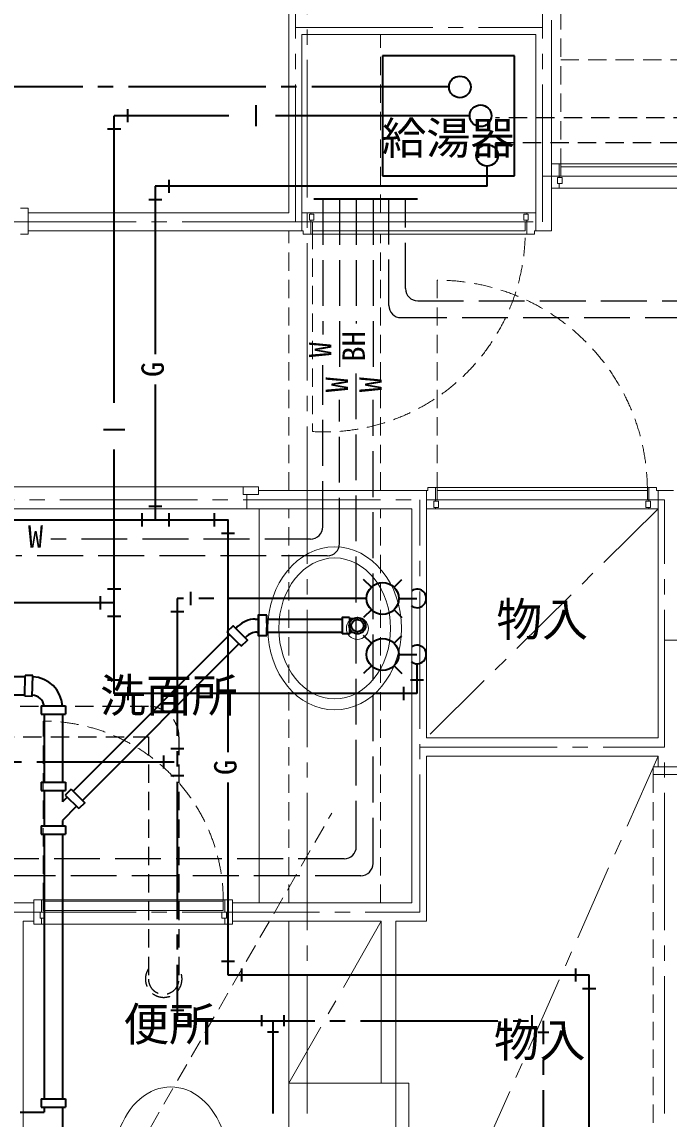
# Model space of a CAD drawing. Units: millimetres at full size, sheet at 1:50; details may follow other scales. Extents: x -9674 to 9699, y -6794 to 6791.
# Drawn here: x 858 to 2978, y -1672 to 1920 of the extents above; entities that cross this region are included whole.
import ezdxf
from ezdxf.enums import TextEntityAlignment as Align

# ---------------------------------------------------------------- set-up
doc = ezdxf.new("R2010")
doc.units = ezdxf.units.MM
doc.header["$LTSCALE"] = 50
for name, pattern in [('CHAIN1', [8, 5, -1, 1, -1]), ('CHAIN2', [12, 9, -1, 1, -1]), ('DASHED1', [1.8, 1.2, -0.6]), ('DASHED3', [4, 3, -1])]:
    doc.linetypes.add(name, pattern=pattern)
for name, color, linetype, lineweight in [('1-0_芯', 134, 'CHAIN2', 9), ('1-1_躯体', 134, 'Continuous', 9), ('1-2_間仕切', 134, 'Continuous', 9), ('1-3_建具', 134, 'Continuous', 9), ('1-4_仕上げ', 134, 'Continuous', 9), ('1-5_設備', 134, 'Continuous', 9), ('1-7_その他', 134, 'DASHED1', 9), ('1-8_ハッチ', 134, 'Continuous', 9), ('1-C_梁', 134, 'DASHED1', 9), ('2-0_芯', 3, 'Continuous', 35), ('2-2', 5, 'DASHED3', 25), ('2-3_建具', 4, 'Continuous', 35), ('2-7_その他', 2, 'Continuous', 25), ('2-9_金物', 1, 'CHAIN2', 35), ('2-A_文字', 6, 'Continuous', 35), ('2-B_寸法', 4, 'Continuous', 35), ('2-C', 2, 'DASHED1', 25)]:
    doc.layers.add(name, color=color, linetype=linetype, lineweight=lineweight)
doc.layers.add('1-A_文字', color=134, linetype='Continuous')
doc.styles.add('ＭＳ ゴシック', font='')
doc.styles.get('ＭＳ ゴシック').set_extended_font_data('MS Gothic')

msp = doc.modelspace()

# ---------------------------------------------------------------- linework, layer by layer
at = {"layer": '1-0_芯'}
for p, q in [((1792.5, -3454.44), (1792.5, 4765.56)), ((2562.5, 1265.56), (2562.5, 4765.56)), ((1753.5, 1265.56), (1753.5, 3765.56)), ((1753.5, 1902.06), (2562.5, 1902.06)), ((2562.5, 1415.56), (8392.5, 1415.56)), ((-1017.5, 1265.56), (2562.5, 1265.56)), ((-8617.5, 355.56), (2962.5, 355.56)), ((2161.5, -994.44), (2161.5, 355.56)), ((2962.5, -3454.44), (2962.5, 355.56)), ((2962.5, -104.44), (8392.5, -104.44)), ((2161.5, -454.44), (2962.5, -454.44)), ((-1017.5, -994.44), (2161.5, -994.44))]:
    msp.add_line(p, q, dxfattribs=at)
at = {"layer": '1-1_躯体'}
for p, q in [((1732.5, -2364.44), (1732.5, -1554.44)), ((1732.5, -1554.44), (2082.5, -1554.44)), ((2082.5, -2364.44), (2082.5, -1554.44))]:
    msp.add_line(p, q, dxfattribs=at)
at = {"layer": '1-2_間仕切'}
for p, q in [((1732.5, 2905.56), (1732.5, 1295.56)), ((2592.5, 1235.56), (2592.5, 1925.56)), ((1774.5, 1878.56), (1774.5, 1235.56)), ((2541.5, 1878.56), (1774.5, 1878.56)), ((2541.5, 1878.56), (2541.5, 1235.56)), ((878.5, 1295.56), (1732.5, 1295.56)), ((878.5, 1235.56), (1762.5, 1235.56)), ((1779.5, 1235.56), (1723.5, 1235.56)), ((2592.5, 1235.56), (2536.5, 1235.56)), ((1595, 373.06), (1595, 325.56)), ((1632.5, 385.56), (2187.5, 385.56)), ((2182.5, -424.44), (2182.5, 385.56)), ((2936.5, 385.56), (2992.5, 385.56)), ((2941.5, -424.44), (2941.5, 385.56)), ((2135, 325.56), (1595, 325.56)), ((2135, -964.44), (2135, 325.56)), ((2182.5, -424.44), (2941.5, -424.44)), ((2182.5, -484.44), (2941.5, -484.44)), ((2182.5, -1024.44), (2182.5, -484.44)), ((2941.5, -519.44), (2941.5, -484.44)), ((694.5, -964.44), (897.5, -964.44)), ((922.5, -954.44), (1522.5, -954.44)), ((1547.5, -964.44), (2135, -964.44)), ((862.5, -1024.44), (897.5, -1024.44)), ((862.5, -2029.44), (862.5, -1024.44)), ((1547.5, -1024.44), (2035, -1024.44)), ((2035, -1554.44), (2035, -1024.44)), ((2082.5, -1554.44), (2082.5, -1024.44)), ((2082.5, -1024.44), (2182.5, -1024.44))]:
    msp.add_line(p, q, dxfattribs=at)
at = {"layer": '1-3_建具', "linetype": 'DASHED1'}
for p, q in [((2622.5, 1445.56), (2622.5, 2235.56)), ((1809.5, 1235.56), (1809.5, 578.72)), ((2217.5, 385.56), (2217.5, 1074.56)), ((927.5, -959.44), (927.5, -369.44)), ((2925, -544.44), (2925, -2294.44))]:
    msp.add_line(p, q, dxfattribs=at)
at = {"layer": '1-3_建具'}
for p, q in [((2617.5, 1410.56), (2617.5, 1455.56)), ((2622.5, 1445.56), (2622.5, 1415.56)), ((3412.5, 1445.56), (2622.5, 1445.56)), ((2612.5, 1410.56), (2612.5, 1390.56)), ((2612.5, 1410.56), (2627.5, 1410.56)), ((2622.5, 1415.56), (3412.5, 1415.56)), ((2627.5, 1410.56), (2627.5, 1390.56)), ((2617.5, 1375.56), (2592.5, 1375.56)), ((2612.5, 1390.56), (2627.5, 1390.56)), ((2617.5, 1390.56), (2617.5, 1375.56)), ((2617.5, 1375.56), (3417.5, 1375.56)), ((878.5, 1310.56), (853.5, 1310.56)), ((878.5, 1310.56), (878.5, 1225.56)), ((1804.5, 1295.56), (1774.5, 1295.56)), ((1804.5, 1295.56), (1804.5, 1290.56)), ((2511.5, 1295.56), (1804.5, 1295.56)), ((2511.5, 1295.56), (2541.5, 1295.56)), ((2511.5, 1295.56), (2511.5, 1290.56)), ((1799.5, 1290.56), (1814.5, 1290.56)), ((1799.5, 1270.56), (1799.5, 1290.56)), ((1799.5, 1270.56), (1814.5, 1270.56)), ((1804.5, 1270.56), (1804.5, 1225.56)), ((1809.5, 1235.56), (1809.5, 1265.56)), ((1809.5, 1265.56), (2506.5, 1265.56)), ((1814.5, 1270.56), (1814.5, 1290.56)), ((2501.5, 1270.56), (2501.5, 1290.56)), ((2516.5, 1290.56), (2501.5, 1290.56)), ((2516.5, 1270.56), (2501.5, 1270.56)), ((2506.5, 1235.56), (2506.5, 1265.56)), ((2511.5, 1270.56), (2511.5, 1225.56)), ((2516.5, 1270.56), (2516.5, 1290.56)), ((878.5, 1225.56), (853.5, 1225.56)), ((1779.5, 1235.56), (1779.5, 1225.56)), ((1804.5, 1225.56), (1779.5, 1225.56)), ((1804.5, 1225.56), (2511.5, 1225.56)), ((2506.5, 1235.56), (1809.5, 1235.56)), ((2511.5, 1225.56), (2536.5, 1225.56)), ((2536.5, 1235.56), (2536.5, 1225.56)), ((1582.5, 398.06), (832.5, 398.06)), ((1582.5, 398.06), (1632.5, 398.06)), ((1582.5, 398.06), (1582.5, 373.06)), ((1632.5, 398.06), (1632.5, 373.06)), ((2212.5, 395.56), (2187.5, 395.56)), ((2187.5, 385.56), (2187.5, 395.56)), ((2911.5, 395.56), (2212.5, 395.56)), ((2212.5, 350.56), (2212.5, 395.56)), ((2911.5, 395.56), (2936.5, 395.56)), ((2911.5, 350.56), (2911.5, 395.56)), ((2936.5, 385.56), (2936.5, 395.56)), ((1582.5, 373.06), (1632.5, 373.06)), ((2217.5, 385.56), (2217.5, 355.56)), ((2217.5, 385.56), (2906.5, 385.56)), ((2906.5, 385.56), (2906.5, 355.56)), ((820, 325.56), (1595, 325.56)), ((2212.5, 325.56), (2182.5, 325.56)), ((2207.5, 350.56), (2207.5, 330.56)), ((2207.5, 350.56), (2222.5, 350.56)), ((2207.5, 330.56), (2222.5, 330.56)), ((2212.5, 325.56), (2212.5, 330.56)), ((2212.5, 325.56), (2911.5, 325.56)), ((2906.5, 355.56), (2217.5, 355.56)), ((2222.5, 350.56), (2222.5, 330.56)), ((2901.5, 350.56), (2901.5, 330.56)), ((2916.5, 350.56), (2901.5, 350.56)), ((2916.5, 330.56), (2901.5, 330.56)), ((2911.5, 325.56), (2911.5, 330.56)), ((2911.5, 325.56), (2941.5, 325.56)), ((2916.5, 350.56), (2916.5, 330.56)), ((3005, -519.44), (2925, -519.44)), ((897.5, -954.44), (922.5, -954.44)), ((897.5, -954.44), (897.5, -1034.44)), ((922.5, -994.44), (922.5, -954.44)), ((927.5, -959.44), (927.5, -989.44)), ((1517.5, -959.44), (927.5, -959.44)), ((1517.5, -989.44), (1517.5, -959.44)), ((1522.5, -954.44), (1547.5, -954.44)), ((1522.5, -994.44), (1522.5, -954.44)), ((1547.5, -954.44), (1547.5, -1034.44)), ((927.5, -989.44), (1517.5, -989.44)), ((932.5, -994.44), (932.5, -1014.44)), ((1512.5, -1014.44), (1512.5, -994.44)), ((1512.5, -994.44), (1527.5, -994.44)), ((1527.5, -994.44), (1527.5, -1014.44)), ((897.5, -1034.44), (922.5, -1034.44)), ((932.5, -1014.44), (917.5, -1014.44)), ((922.5, -1034.44), (922.5, -1014.44)), ((1522.5, -1034.44), (922.5, -1034.44)), ((1527.5, -1014.44), (1512.5, -1014.44)), ((1522.5, -1034.44), (1522.5, -1014.44)), ((1522.5, -1034.44), (1547.5, -1034.44))]:
    msp.add_line(p, q, dxfattribs=at)
for points in [[(2617.5, 1455.56), (2592.5, 1455.56), (2592.5, 1375.56)], [(3417.5, 1410.56), (3417.5, 1455.56), (2617.5, 1455.56)], [(3005, -544.44), (2925, -544.44), (2925, -519.44)], [(917.5, -1014.44), (917.5, -994.44), (932.5, -994.44)]]:
    msp.add_lwpolyline(points, dxfattribs=at)
at = {"layer": '1-3_建具', "linetype": 'DASHED1'}
for centre, radius, start, end in [((2622.5, 1445.56), 790, 0, 90), ((1848.5, 1235.56), 658, 266.60206, 0), ((2217.5, 385.56), 689, 0, 90), ((927.5, -959.44), 590, 0, 90)]:
    msp.add_arc(centre, radius, start, end, dxfattribs=at)
at = {"layer": '1-4_仕上げ'}
msp.add_line((1732.5, -1554.44), (1732.5, -1024.44), dxfattribs=at)
at = {"layer": '1-5_設備'}
msp.add_line((1635, -964.44), (1635, 325.56), dxfattribs=at)
msp.add_circle((1956.76, -65.92), 36, dxfattribs=at)
for major_axis, ratio in [((0, 267), 0.8202), ((0, 231), 0.7922)]:
    msp.add_ellipse((1882.36, -65.92), major_axis=major_axis, ratio=ratio, dxfattribs=at)
msp.add_ellipse((1345.84, -1817.25), major_axis=(0, 250), ratio=0.75, start_param=4.5717765, end_param=7.9945944, dxfattribs=at)
at = {"layer": '1-7_その他', "linetype": 'CHAIN1'}
for p, q in [((2941.5, 325.56), (2182.5, -424.44)), ((2941.5, -484.44), (2125, -2329.44)), ((2035, -1024.44), (1732.5, -1554.44))]:
    msp.add_line(p, q, dxfattribs=at)
at = {"layer": '1-8_ハッチ'}
for p in [(2082.5, -1554.44), (2125, -2329.44)]:
    msp.add_line(p, (2125, -1554.44), dxfattribs=at)
at = {"layer": '1-C_梁'}
for p, q in [((2032.5, 1295.56), (2032.5, 1878.56)), ((2622.5, 1795.56), (6382.5, 1795.56)), ((1732.5, 385.56), (1732.5, 1235.56)), ((2032.5, 385.56), (2032.5, 1225.56)), ((1732.5, -964.44), (1732.5, 325.56)), ((2032.5, -964.44), (2032.5, 325.56))]:
    msp.add_line(p, q, dxfattribs=at)
at = {"layer": '2-0_芯'}
for p, q in [((1622.22, -35.54), (1632.02, -35.54)), ((1660.55, -35.54), (1906.76, -35.54)), ((1931.26, -30.26), (1906.76, -30.27)), ((1906.76, -30.27), (1906.76, -83.56)), ((1931.26, -30.26), (1931.26, -47.12)), ((1942.13, -34.21), (1931.26, -34.21)), ((1565.65, -58.97), (1558.6, -66.02)), ((1538.42, -86.2), (1025.77, -598.84)), ((1592.14, -92.92), (1588.82, -96.24)), ((1627.49, -78.28), (1632.02, -78.28)), ((1660.51, -78.28), (1906.76, -78.28)), ((1931.26, -83.56), (1906.76, -83.56)), ((1942.13, -79.61), (1931.26, -79.61)), ((1568.67, -116.39), (1055.99, -629.06)), ((868.66, -224.19), (10.5, -224.19)), ((867.36, -288.01), (868.75, -219.7)), ((893.24, -220.2), (868.75, -219.7)), ((891.85, -288.58), (893.24, -220.2)), ((867.43, -284.69), (9.57, -284.69)), ((891.85, -288.51), (867.36, -288.01)), ((920.62, -319.61), (920.62, -346.61)), ((920.62, -319.61), (1000.62, -319.61)), ((1000.62, -319.61), (1000.62, -346.61)), ((920.62, -346.61), (1000.62, -346.61)), ((930.62, -346.61), (930.62, -569.43)), ((990.62, -346.61), (990.62, -569.43)), ((920.62, -569.43), (920.62, -596.43)), ((920.62, -569.43), (1000.62, -569.43)), ((1000.62, -569.43), (1000.62, -596.43)), ((920.62, -596.43), (1000.62, -596.43)), ((930.62, -596.43), (930.62, -712.71)), ((990.62, -596.43), (990.62, -633.98)), ((1019.19, -592.26), (1000.09, -611.35)), ((1006.67, -617.93), (990.62, -633.98)), ((1000.09, -611.35), (1044.46, -655.72)), ((1036.9, -648.16), (990.62, -694.44)), ((920.62, -712.71), (920.62, -739.71)), ((920.62, -712.71), (1000.62, -712.71)), ((990.62, -694.44), (990.62, -712.71)), ((1000.62, -712.71), (1000.62, -739.71)), ((920.62, -739.71), (1000.62, -739.71)), ((930.62, -739.71), (930.62, -1606.66)), ((990.62, -739.71), (990.62, -1606.66)), ((920.62, -1606.66), (920.62, -1633.66)), ((920.62, -1606.66), (1000.62, -1606.66)), ((1000.62, -1606.66), (1000.62, -1633.66)), ((852.72, -1649.52), (930.62, -1649.52)), ((920.62, -1633.66), (1000.62, -1633.66)), ((930.62, -1633.66), (930.62, -1649.52)), ((990.62, -1633.66), (990.62, -1716.46))]:
    msp.add_line(p, q, dxfattribs=at)
for points in [[(1660.01, -22.57), (1632.01, -22.57), (1632.02, -88.92), (1660.01, -88.92)], [(1931.26, -30.26), (1906.76, -30.27), (1906.76, -83.56)], [(1576.54, -123.55), (1596.33, -103.76), (1549.41, -56.84), (1529.62, -76.63)], [(1931.26, -66.71), (1931.26, -83.56), (1906.76, -83.56)], [(1019.19, -592.26), (1063.56, -636.63), (1044.46, -655.72)]]:
    msp.add_lwpolyline(points, dxfattribs=at)
msp.add_circle((1956.76, -56.91), 20, dxfattribs=at)
for centre, radius, start, end in [((1622.22, -115.54), 80, 90, 134.99907), ((1627.49, -128.28), 50, 89.99907, 135), ((890.62, -324.69), 100, 2.91281, 88.54718), ((890.62, -324.69), 40, 7.29862, 88.11816)]:
    msp.add_arc(centre, radius, start, end, dxfattribs=at)
for centre, major_axis in [((1660.01, -55.75), (0, 33.17)), ((1553.08, -100.09), (23.46, -23.46))]:
    msp.add_ellipse(centre, major_axis=major_axis, ratio=0.020361, start_param=3.1415927, end_param=6.2831853, dxfattribs=at)
msp.add_ellipse((1956.76, -56.91), major_axis=(-18.84, 18.84), ratio=0.999793, dxfattribs=at)
at = {"layer": '2-2'}
for p, q in [((1843.19, 1340.56), (1843.19, 896.58)), ((1898.14, 1340.56), (1898.14, 782.23)), ((1953.1, 1340.56), (1953.1, 932.71)), ((2008.05, 1340.56), (2008.05, 782.23)), ((2059.51, 991.81), (2059.51, 1340.56)), ((2114.46, 1046.77), (2114.46, 1340.56)), ((2154.46, 1006.77), (3187.43, 1006.77)), ((2099.51, 951.81), (3073.08, 951.81)), ((1843.19, 266.72), (1843.19, 796.58)), ((1953.1, -780.57), (1953.1, 785.89)), ((1898.14, 211.77), (1898.14, 682.23)), ((2008.05, -835.52), (2008.05, 682.23)), ((1803.19, 226.72), (952.67, 226.72)), ((1858.14, 171.77), (838.31, 171.77)), ((1913.1, -820.57), (709.65, -820.57)), ((1968.05, -875.52), (813.3, -875.52))]:
    msp.add_line(p, q, dxfattribs=at)
at = {"layer": '2-2', "linetype": 'Continuous'}
for centre, start, end in [((2154.46, 1046.77), 180, 270), ((2099.51, 991.81), 180, 270), ((1803.19, 266.72), 270, 0), ((1858.14, 211.77), 270, 0), ((1913.1, -780.57), 270, 0), ((1968.05, -835.52), 270, 0)]:
    msp.add_arc(centre, 40, start, end, dxfattribs=at)
at = {"layer": '2-3_建具'}
for p, q in [((2381.61, 1381.83), (2381.61, 1447.8)), ((1338.98, 1403.43), (1338.98, 1360.23)), ((1294.68, 1381.83), (1294.68, 832.42)), ((2381.61, 1381.83), (1294.68, 1381.83)), ((1316.28, 1337.54), (1273.08, 1337.54)), ((1294.68, 732.42), (1294.68, 290.05)), ((1273.08, 334.35), (1316.28, 334.35)), ((1250.39, 311.65), (1250.39, 268.45)), ((1338.98, 311.65), (1338.98, 268.45)), ((1488.51, 268.45), (1488.51, 311.65)), ((1511.2, 245.76), (1554.4, 245.76)), ((1532.8, -570.87), (1532.8, -1200.49)), ((1554.4, -1156.19), (1511.2, -1156.19)), ((1577.1, -1178.89), (1577.1, -1222.09)), ((2671.79, -1222.09), (2671.79, -1178.89)), ((1532.8, -1200.49), (2716.08, -1200.49)), ((2716.08, -1877.56), (2716.08, -1200.49)), ((2694.48, -1244.78), (2737.68, -1244.78))]:
    msp.add_line(p, q, dxfattribs=at)
msp.add_lwpolyline([(487.1, 1914.64), (487.1, 290.05), (1532.8, 290.05), (1532.8, -470.87)], dxfattribs=at)
msp.add_circle((2381.61, 1483.29), 35.49, dxfattribs=at)
at = {"layer": '2-9_金物'}
for p, q in [((2257.09, 1707.16), (687.1, 1707.16)), ((1411.09, 10.69), (1411.09, 53.89)), ((1987, 32.29), (1366.79, 32.29)), ((1366.79, 32.29), (1366.79, -1350.49)), ((1388.39, -12), (1345.19, -12)), ((1345.19, -458.74), (1388.39, -458.74)), ((1322.5, -524.63), (1322.5, -481.43)), ((-893.33, -503.03), (1366.79, -503.03)), ((1345.19, -547.33), (1388.39, -547.33)), ((1345.19, -1315.95), (1388.39, -1315.95)), ((1411.09, -1372.09), (1411.09, -1328.89)), ((1366.79, -1350.49), (2566.08, -1350.49)), ((1643.54, -1368.49), (1643.54, -1332.49)), ((1680.45, -2253.81), (1680.45, -1350.49)), ((1717.36, -1368.49), (1717.36, -1332.49)), ((2529.17, -1368.49), (2529.17, -1332.49)), ((2566.08, -2027.56), (2566.08, -1350.49)), ((1698.45, -1387.4), (1662.45, -1387.4)), ((2548.08, -1387.4), (2584.08, -1387.4))]:
    msp.add_line(p, q, dxfattribs=at)
at = {"layer": '2-9_金物', "linetype": 'Continuous'}
for p, q in [((2002.39, 69.45), (1977.17, 94.67)), ((2076.71, 69.45), (2101.92, 94.67)), ((2092.1, 32.29), (2151.93, 32.29)), ((2002.39, -4.87), (1977.17, -30.09)), ((2076.71, -4.87), (2101.92, -30.09))]:
    msp.add_line(p, q, dxfattribs=at)
for centre, radius in [((2292.59, 1707.16), 35.49), ((2039.55, 32.29), 52.55)]:
    msp.add_circle(centre, radius, dxfattribs=at)
msp.add_arc((2151.93, 32.29), 30.34, 230.49, 124.849, dxfattribs=at)
at = {"layer": '2-A_文字'}
for p, q in [((1204.38, 1591.42), (1204.38, 1634.62)), ((1623.54, 1647.44), (1623.54, 1578.61)), ((1160.08, 672.72), (1160.08, 1613.02)), ((1535.64, 1613.02), (1160.08, 1613.02)), ((2324.74, 1613.02), (1688.05, 1613.02)), ((1181.68, 1568.73), (1138.48, 1568.73)), ((1194.5, 584.82), (1125.67, 584.82)), ((1115.79, -3.56), (1115.79, 39.64)), ((1181.68, 62.33), (1138.48, 62.33)), ((1160.08, 18.04), (155.53, 18.04)), ((1181.68, -26.26), (1138.48, -26.26)), ((2002.39, -114.02), (1977.17, -88.8)), ((2076.71, -114.02), (2101.92, -88.8)), ((2092.1, -151.18), (2151.93, -151.18)), ((2002.39, -188.33), (1977.17, -213.55)), ((2076.71, -188.33), (2101.92, -213.55)), ((2151.93, -181.52), (2151.93, -278.78)), ((1138.48, -234.49), (1181.68, -234.49)), ((2130.33, -234.49), (2173.53, -234.49)), ((1204.38, -257.18), (1204.38, -300.38)), ((2107.64, -257.18), (2107.64, -300.38))]:
    msp.add_line(p, q, dxfattribs=at)
msp.add_lwpolyline([(2151.93, -278.78), (1160.08, -278.78), (1160.08, 520.31)], dxfattribs=at)
for centre, radius in [((2360.24, 1613.02), 35.49), ((2039.55, -151.18), 52.55)]:
    msp.add_circle(centre, radius, dxfattribs=at)
msp.add_arc((2151.93, -151.18), 30.34, 230.49, 124.849, dxfattribs=at)
at = {"layer": '2-B_寸法'}
for p, q in [((2471.2, 1808.99), (2038.7, 1808.99)), ((2038.7, 1808.99), (2038.7, 1415.83)), ((2471.2, 1415.83), (2471.2, 1808.99)), ((2038.7, 1415.83), (2471.2, 1415.83)), ((1814.45, 1340.56), (2153.52, 1340.56))]:
    msp.add_line(p, q, dxfattribs=at)
at = {"layer": '2-C'}
for p, q in [((6382.5, 1605.56), (2408.82, 1605.56)), ((2408.82, 1525.56), (6382.5, 1525.56)), ((1272.34, -321.05), (682.5, -321.05)), ((682.5, -421.05), (1272.34, -421.05)), ((1272.34, -421.05), (1272.34, -1213.9)), ((1372.34, -421.05), (1372.34, -1213.9))]:
    msp.add_line(p, q, dxfattribs=at)
at = {"layer": '2-C', "color": 7, "lineweight": 9}
msp.add_line((962.55, -2247.56), (1872.59, -671.32), dxfattribs=at)
at = {"layer": '2-C'}
for centre, radius, start, end in [((1272.34, -421.05), 100, 0, 90), ((1322.34, -1213.9), 60, 146.44269, 33.55731), ((1322.34, -1213.9), 50, 180, 0)]:
    msp.add_arc(centre, radius, start, end, dxfattribs=at)

# ---------------------------------------------------------------- texts
at = {"layer": '1-A_文字', "style": 'ＭＳ ゴシック'}
for s, p in [('物入', (2412, -124.44)), ('洗面所', (1114.08, -373.01)), ('便所', (1190.28, -1449.77)), ('物入', (2403.75, -1501.94))]:
    msp.add_text(s, height=110, dxfattribs=at).set_placement(p, align=Align.BOTTOM_LEFT)
at = {"layer": '2-2', "color": 7, "style": 'ＭＳ ゴシック'}
for s, p in [('BH', (2003.1, 807.71)), ('W', (1893.19, 821.58)), ('W', (1948.14, 707.23)), ('W', (2058.05, 707.23))]:
    msp.add_text(s, height=73.31, rotation=90, dxfattribs=at).set_placement(p, align=Align.BOTTOM_LEFT)
msp.add_text('W', height=73.31, dxfattribs=at).set_placement((877.67, 176.72), align=Align.BOTTOM_LEFT)
at = {"layer": '2-3_建具', "color": 7, "style": 'ＭＳ ゴシック'}
for p in [(1344.68, 757.42), (1582.8, -545.87)]:
    msp.add_text('G', height=73.31, rotation=90, dxfattribs=at).set_placement(p, align=Align.BOTTOM_LEFT)
at = {"layer": '2-7_その他', "color": 134, "style": 'ＭＳ ゴシック'}
msp.add_text('給湯器', height=106.3, dxfattribs=at).set_placement((2037.05, 1454.86), align=Align.BOTTOM_LEFT)

doc.saveas('drawing.dxf')
